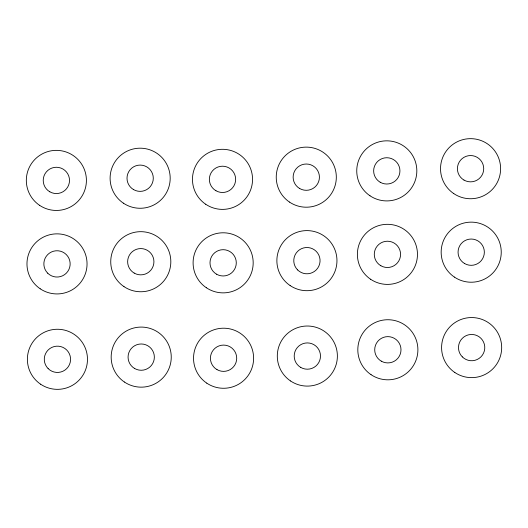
<?xml version="1.0" encoding="UTF-8"?>
<svg xmlns="http://www.w3.org/2000/svg" width="528" height="528" viewBox="0 0 528 528"><rect width="100%" height="100%" fill="white"/><g stroke="black" fill="none" stroke-linecap="round" stroke-linejoin="round"><path stroke-width="0.79" d="M124.41 382.028A30.043 30.043 0 0 0 171.178 359.218A30.043 30.043 0 0 0 128.04 330.119A30.043 30.043 0 0 0 124.41 382.028M134.64 368.504A13.141 13.141 0 0 0 154.354 357.126A13.141 13.141 0 0 0 134.64 345.741A13.141 13.141 0 0 0 134.64 368.504M206.771 383.143A30.043 30.043 0 0 0 253.539 360.334A30.043 30.043 0 0 0 210.401 331.241A30.043 30.043 0 0 0 206.771 383.143M216.995 369.62A13.141 13.141 0 0 0 236.709 358.241A13.141 13.141 0 0 0 216.995 346.856A13.141 13.141 0 0 0 216.995 369.62M371.052 374.675A30.043 30.043 0 0 0 417.826 351.866A30.043 30.043 0 0 0 374.682 322.773A30.043 30.043 0 0 0 371.052 374.675M381.282 361.152A13.141 13.141 0 0 0 400.996 349.774A13.141 13.141 0 0 0 381.282 338.389A13.141 13.141 0 0 0 381.282 361.152M40.63 384.212A30.043 30.043 0 0 0 87.404 361.403A30.043 30.043 0 0 0 44.26 332.303A30.043 30.043 0 0 0 40.63 384.212M48.14 368.597A13.141 13.141 0 0 0 70.125 362.703A13.141 13.141 0 0 0 54.028 346.606A13.141 13.141 0 0 0 48.14 368.597M454.832 372.497A30.043 30.043 0 0 0 501.6 349.688A30.043 30.043 0 0 0 458.462 320.588A30.043 30.043 0 0 0 454.832 372.497M462.337 356.888A13.141 13.141 0 0 0 484.328 350.995A13.141 13.141 0 0 0 468.23 334.897A13.141 13.141 0 0 0 462.337 356.888M290.545 380.965A30.043 30.043 0 0 0 337.313 358.156A30.043 30.043 0 0 0 294.175 329.056A30.043 30.043 0 0 0 290.545 380.965M300.775 367.442A13.141 13.141 0 0 0 320.489 356.057A13.141 13.141 0 0 0 300.775 344.678A13.141 13.141 0 0 0 300.775 367.442M290.116 285.556A30.043 30.043 0 0 0 336.89 262.746A30.043 30.043 0 0 0 293.746 233.647A30.043 30.043 0 0 0 290.116 285.556M297.627 269.94A13.141 13.141 0 0 0 319.612 264.053A13.141 13.141 0 0 0 303.514 247.955A13.141 13.141 0 0 0 297.627 269.94M123.981 286.618A30.043 30.043 0 0 0 170.749 263.809A30.043 30.043 0 0 0 127.611 234.709A30.043 30.043 0 0 0 123.981 286.618M134.211 273.095A13.141 13.141 0 0 0 153.925 261.71A13.141 13.141 0 0 0 134.211 250.331A13.141 13.141 0 0 0 134.211 273.095M454.403 277.088A30.043 30.043 0 0 0 501.171 254.278A30.043 30.043 0 0 0 458.033 225.179A30.043 30.043 0 0 0 454.403 277.088M464.633 263.564A13.141 13.141 0 0 0 484.348 252.179A13.141 13.141 0 0 0 464.633 240.801A13.141 13.141 0 0 0 464.633 263.564M370.63 279.266A30.043 30.043 0 0 0 417.397 256.456A30.043 30.043 0 0 0 374.26 227.357A30.043 30.043 0 0 0 370.63 279.266M380.853 265.742A13.141 13.141 0 0 0 400.567 254.364A13.141 13.141 0 0 0 380.853 242.979A13.141 13.141 0 0 0 380.853 265.742M40.207 288.796A30.043 30.043 0 0 0 86.975 265.987A30.043 30.043 0 0 0 43.837 236.894A30.043 30.043 0 0 0 40.207 288.796M47.711 273.187A13.141 13.141 0 0 0 69.703 267.293A13.141 13.141 0 0 0 53.605 251.196A13.141 13.141 0 0 0 47.711 273.187M206.342 287.734A30.043 30.043 0 0 0 253.11 264.924A30.043 30.043 0 0 0 209.972 235.825A30.043 30.043 0 0 0 206.342 287.734M216.572 274.21A13.141 13.141 0 0 0 236.287 262.832A13.141 13.141 0 0 0 216.572 251.447A13.141 13.141 0 0 0 216.572 274.21M369.989 195.782A30.043 30.043 0 0 0 416.757 172.973A30.043 30.043 0 0 0 373.619 143.873A30.043 30.043 0 0 0 369.989 195.782M380.219 182.259A13.141 13.141 0 0 0 399.934 170.874A13.141 13.141 0 0 0 380.219 159.496A13.141 13.141 0 0 0 380.219 182.259M453.77 193.604A30.043 30.043 0 0 0 500.537 170.795A30.043 30.043 0 0 0 457.4 141.695A30.043 30.043 0 0 0 453.77 193.604M463.993 180.081A13.141 13.141 0 0 0 483.714 168.696A13.141 13.141 0 0 0 463.993 157.311A13.141 13.141 0 0 0 463.993 180.081M205.709 204.25A30.043 30.043 0 0 0 252.476 181.441A30.043 30.043 0 0 0 209.339 152.341A30.043 30.043 0 0 0 205.709 204.25M215.932 190.727A13.141 13.141 0 0 0 235.646 179.342A13.141 13.141 0 0 0 215.932 167.963A13.141 13.141 0 0 0 215.932 190.727M289.483 202.072A30.043 30.043 0 0 0 336.25 179.263A30.043 30.043 0 0 0 293.113 150.163A30.043 30.043 0 0 0 289.483 202.072M299.713 188.549A13.141 13.141 0 0 0 319.427 177.164A13.141 13.141 0 0 0 299.713 165.779A13.141 13.141 0 0 0 299.713 188.549M123.347 203.135A30.043 30.043 0 0 0 170.115 180.325A30.043 30.043 0 0 0 126.977 151.226A30.043 30.043 0 0 0 123.347 203.135M133.577 189.611A13.141 13.141 0 0 0 153.292 178.226A13.141 13.141 0 0 0 133.577 166.848A13.141 13.141 0 0 0 133.577 189.611M39.567 205.313A30.043 30.043 0 0 0 86.341 182.503A30.043 30.043 0 0 0 43.197 153.404A30.043 30.043 0 0 0 39.567 205.313M49.797 191.789A13.141 13.141 0 0 0 69.511 180.411A13.141 13.141 0 0 0 49.797 169.026A13.141 13.141 0 0 0 49.797 191.789"/></g></svg>
